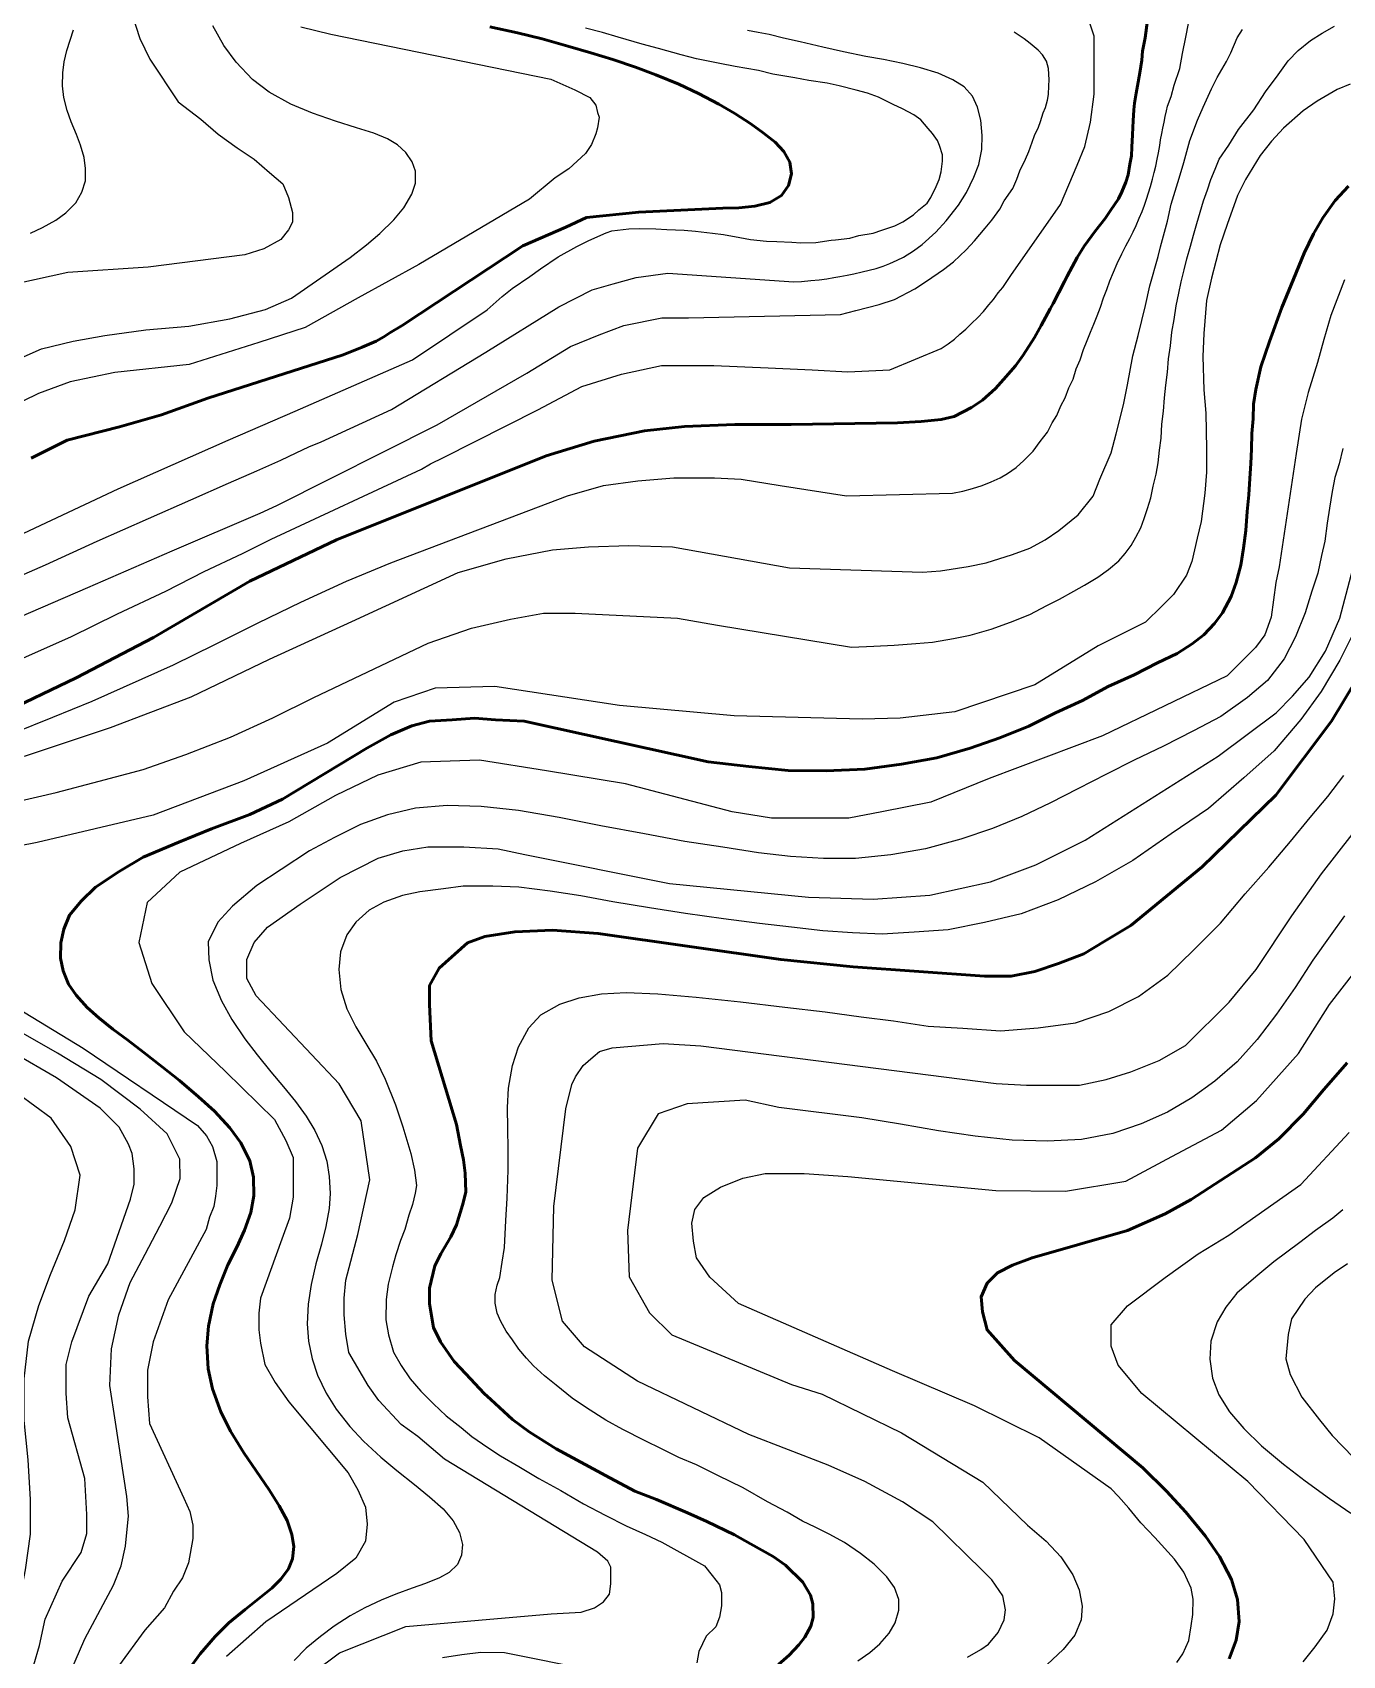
# Model space of a CAD drawing. Header units: metres. Extents: x 552626 to 559174, y 1843804 to 1852371.
# Drawn here: x 557455.8 to 557802.1, y 1844572.3 to 1845001.4 of the extents above; entities that cross this region are included whole.
import ezdxf

# ---------------------------------------------------------------- set-up
doc = ezdxf.new("R2010")
doc.units = ezdxf.units.M
doc.header["$LTSCALE"] = 6.8
doc.layers.add('1', color=7, linetype='Continuous', lineweight=25)
doc.layers.add('2', color=7, linetype='Continuous', lineweight=53)

msp = doc.modelspace()

# ---------------------------------------------------------------- linework, layer by layer
at = {"layer": '1'}
for points in [[(557481.01, 1845009.34), (557484.11, 1844999.84), (557486.79, 1844994.37), (557494.26, 1844983.07), (557500.3, 1844978.53)], [(557436.68, 1844908.32), (557458.1, 1844917.8), (557466.49, 1844919.78), (557474.88, 1844921.27), (557485.74, 1844922.75), (557497.09, 1844923.74), (557507.95, 1844925.72), (557517.32, 1844928.2), (557524.23, 1844931.17), (557539.73, 1844941.92), (557544.09, 1844945.29), (557547.6, 1844948.25), (557551.29, 1844951.87), (557553.92, 1844955.01), (557556.09, 1844958.62), (557557.01, 1844961.58), (557557, 1844964.74), (557556.1, 1844967.24), (557554.44, 1844969.71), (557552.25, 1844971.67), (557549.64, 1844973.3), (557545.97, 1844974.78), (557541.45, 1844976.23), (557535.89, 1844977.94), (557529.76, 1844980.09), (557524.07, 1844982.43), (557518.37, 1844985.66), (557513.96, 1844989), (557509.58, 1844993.53), (557506.31, 1844997.98), (557503.42, 1845003.13)], [(557526.7, 1845002.93), (557534.6, 1845000.95), (557592.83, 1844989.06), (557599.13, 1844986.25), (557603.14, 1844984.24), (557604.74, 1844982.23), (557605.14, 1844980.22), (557605.54, 1844979.02), (557605.14, 1844976.21), (557604.74, 1844974.6), (557603.54, 1844971.79), (557601.94, 1844969.38), (557597.53, 1844965.36), (557593.93, 1844962.95), (557587.12, 1844957.32), (557557.87, 1844940.05), (557541.85, 1844931.21), (557527.88, 1844923.39), (557515.6, 1844919.41), (557497.14, 1844913.63), (557477.57, 1844911.47), (557465.68, 1844909.08), (557457.36, 1844905.91), (557449.04, 1844901.93)], [(557453.61, 1844810.04), (557476.42, 1844817.63), (557497.67, 1844825.73), (557518.42, 1844835.7), (557540.15, 1844845.69), (557568.29, 1844858.63), (557580.97, 1844862.2), (557593.25, 1844864.59), (557602.76, 1844865.38), (557613.46, 1844865.78), (557624.95, 1844865.38), (557655.94, 1844859.82), (557691.03, 1844858.75), (557695.84, 1844859.07), (557703.12, 1844860.17), (557707.94, 1844861.16), (557714.9, 1844863.36), (557719.44, 1844865.07), (557723.54, 1844867.29), (557727.13, 1844869.74), (557732.22, 1844873.9), (557736.18, 1844878.77), (557737.99, 1844883.28), (557740.92, 1844890.3), (557742.28, 1844895.32), (557744.18, 1844902.98), (557745.23, 1844908.25), (557746.65, 1844915.94), (557748.07, 1844921.26), (557750.03, 1844929.2), (557751.19, 1844934.39), (557753.35, 1844942.18), (557753.98, 1844944.73), (557755.89, 1844951.53), (557756.85, 1844956.03), (557758.94, 1844962.85), (557760.13, 1844967), (557761.78, 1844972.82), (557763.77, 1844978.2), (557765.25, 1844981.62), (557767.49, 1844986.47), (557769.01, 1844989.51), (557771.44, 1844993.71), (557772.57, 1844996.04), (557774.27, 1844999.97), (557775.7, 1845002.24)], [(557455.26, 1844948.38), (557458.43, 1844949.82), (557461.9, 1844951.74), (557464.61, 1844953.71), (557467.19, 1844956.35), (557468.76, 1844959.2), (557469.73, 1844962.22), (557469.8, 1844965.43), (557469.38, 1844968.32), (557468.45, 1844971.6), (557467.36, 1844974.47), (557466.01, 1844977.77), (557464.94, 1844980.74), (557464.08, 1844984.23), (557463.71, 1844987.33), (557463.74, 1844990.77), (557464.14, 1844993.67), (557464.83, 1844996.62), (557465.7, 1844999.34), (557466.64, 1845002.1)], [(557645.59, 1844946.66), (557649.82, 1844946.24), (557652.6, 1844946.11), (557656.52, 1844945.94), (557658.92, 1844945.76), (557662.9, 1844945.88), (557666.92, 1844946.48), (557668.04, 1844946.62), (557671.89, 1844947.01), (557674.28, 1844947.69), (557678, 1844948.34), (557680.28, 1844949.1), (557683.75, 1844950.3), (557685.9, 1844951.33), (557688.71, 1844953.2), (557690.07, 1844954.51), (557692.32, 1844956.32), (557693.28, 1844957.77), (557694.72, 1844960.71), (557695.44, 1844962.51), (557696.04, 1844964.58), (557696.35, 1844967.38), (557696.33, 1844969.09), (557695.55, 1844971.56), (557695.01, 1844972.82), (557693.73, 1844974.66), (557692.61, 1844976.04), (557690.62, 1844978.27), (557688.82, 1844979.66), (557685.78, 1844981.18), (557683.34, 1844982.4), (557679.4, 1844984.28), (557676.51, 1844985.35), (557673.56, 1844986.12), (557669.04, 1844987.27), (557665.9, 1844988.01), (557661.05, 1844988.74), (557657.35, 1844989.42), (557651.52, 1844990.4), (557647.7, 1844991.35), (557641.57, 1844992.39), (557637.48, 1844993.21), (557631.33, 1844994.43), (557627.29, 1844995.54), (557621.28, 1844997.17), (557616.95, 1844998.34), (557610.63, 1845000.21), (557606.49, 1845001.41), (557601.97, 1845002.55)], [(557650.49, 1845000.85), (557647.59, 1845001.39), (557644.84, 1845001.92)], [(557711.1, 1844932.54), (557712.29, 1844933.98), (557713.36, 1844935.56), (557714.4, 1844937.11), (557727.56, 1844955.9), (557732, 1844966.3), (557733.97, 1844971.25), (557735.45, 1844977.68), (557736.44, 1844985.1), (557736.44, 1844990.55), (557736.44, 1844995.99), (557736.44, 1845000.45), (557734.96, 1845004.9)], [(557742.94, 1844861.7), (557744.64, 1844863.64), (557746.28, 1844865.8), (557747.51, 1844868), (557748.79, 1844870.42), (557749.72, 1844872.89), (557750.57, 1844875.55), (557751.4, 1844878.4), (557752.08, 1844881.45), (557752.84, 1844884.6), (557753.35, 1844887.66), (557753.73, 1844890.94), (557754.13, 1844894.17), (557754.32, 1844897.83), (557754.78, 1844901.26), (557755.04, 1844904.79), (557755.43, 1844908.19), (557755.81, 1844911.6), (557756.11, 1844915.11), (557756.63, 1844918.54), (557756.98, 1844922.13), (557757.59, 1844925.56), (557758.1, 1844929.11), (557758.81, 1844932.51), (557759.42, 1844935.51), (557760.24, 1844938.68), (557760.99, 1844941.55), (557761.92, 1844944.9), (557762.71, 1844947.8), (557763.62, 1844950.94), (557764.49, 1844953.91), (557765.4, 1844956.86), (557766.39, 1844959.78), (557767.31, 1844962.52), (557768.45, 1844965.23), (557769.49, 1844967.87), (557772.08, 1844971.6), (557774.63, 1844975.76), (557778.68, 1844980.94), (557781.74, 1844985.75), (557785.07, 1844990.2), (557787.73, 1844993.87), (557790.42, 1844996.64), (557793.62, 1844999.28), (557796.74, 1845001.27), (557800, 1845003.07)], [(557747.59, 1844950.35), (557748.33, 1844952.28), (557749.11, 1844954.07), (557749.76, 1844955.79), (557750.3, 1844957.32), (557750.85, 1844959.01), (557751.34, 1844960.72), (557751.9, 1844962.65), (557752.34, 1844964.38), (557752.72, 1844966.09), (557753.14, 1844967.88), (557753.44, 1844969.55), (557753.85, 1844971.49), (557754.03, 1844973.02), (557754.38, 1844974.7), (557754.6, 1844976.12), (557754.98, 1844977.71), (557755.23, 1844979.16), (557755.6, 1844980.65), (557755.85, 1844981.93), (557756.86, 1844984.49), (557757.65, 1844987.45), (557759.11, 1844991.89), (557759.77, 1844995.84), (557760.67, 1845000.14), (557761.42, 1845003.82)], [(557430.96, 1844837.61), (557470.4, 1844854.65), (557492.67, 1844864.32), (557515.95, 1844874.27), (557520.37, 1844876.32), (557562.76, 1844897.71), (557586.43, 1844911.35), (557598.01, 1844918.42), (557605.57, 1844921.45), (557612.12, 1844923.97), (557622.19, 1844925.99), (557629.24, 1844925.99), (557669.38, 1844926.81), (557673.43, 1844927.89), (557679.6, 1844929.52), (557683.63, 1844930.78), (557689.07, 1844933.65), (557692.15, 1844935.65), (557696.61, 1844938.78), (557699.31, 1844940.74), (557702.62, 1844943.91), (557704.8, 1844946.28), (557707.61, 1844949.67), (557709.43, 1844951.8), (557711.54, 1844954.73), (557712.7, 1844956.87), (557714.95, 1844960.2), (557715.98, 1844962.61), (557716.84, 1844964.81), (557718.26, 1844967.94), (557719.15, 1844969.95), (557720.07, 1844972.44), (557720.72, 1844974.14), (557721.77, 1844976.37), (557722.25, 1844977.85), (557723.01, 1844980.14), (557723.59, 1844981.54), (557724.11, 1844983.51), (557724.4, 1844984.97), (557724.49, 1844987.27), (557724.58, 1844988.89), (557724.39, 1844991.91), (557723.86, 1844993.84), (557722.79, 1844995.52), (557721.69, 1844996.71), (557719.56, 1844998.54), (557717.98, 1844999.77), (557715.29, 1845001.52)], [(557444.99, 1844854.47), (557459.17, 1844860.61), (557472.86, 1844866.89), (557486.42, 1844872.86), (557497.62, 1844877.85), (557507.62, 1844882.2), (557515.08, 1844885.54), (557521.44, 1844888.34), (557525.45, 1844890.23), (557528.8, 1844891.82), (557532.1, 1844893.13), (557550.67, 1844901.75), (557575.61, 1844916.88), (557594.88, 1844928.88), (557603.75, 1844933.33), (557609.29, 1844934.99), (557615.38, 1844936.66), (557623.7, 1844937.77), (557657.04, 1844935.46), (557659.08, 1844935.54), (557661.55, 1844935.8), (557663.71, 1844936.01), (557665.81, 1844936.31), (557667.62, 1844936.59), (557669.18, 1844936.85), (557671.12, 1844937.26), (557672.91, 1844937.62), (557675.1, 1844938.13), (557676.98, 1844938.57), (557678.84, 1844939.04), (557680.67, 1844939.66), (557682.44, 1844940.29), (557684.41, 1844941.2), (557686.07, 1844941.96), (557688.67, 1844943.66), (557691.01, 1844945.38), (557694.56, 1844948.6), (557697.35, 1844951.61), (557700.6, 1844955.72), (557702.67, 1844959.14), (557704.67, 1844963.13), (557705.93, 1844966.48), (557706.73, 1844970.51), (557706.84, 1844974.13), (557706.49, 1844978.2), (557705.6, 1844981.62), (557704.26, 1844984.6), (557702.11, 1844987.01), (557699.12, 1844988.91), (557695.22, 1844990.67), (557690.54, 1844992.1), (557685.86, 1844993.25), (557680.78, 1844994.25), (557676.1, 1844995.1), (557670.21, 1844996.33), (557664.69, 1844997.5), (557658.72, 1844998.95), (557654.28, 1844999.94), (557650.49, 1845000.85)], [(557804.15, 1844987.73), (557800.71, 1844986.35), (557795.39, 1844983.21), (557791.72, 1844980.65), (557786.48, 1844976.1), (557783.3, 1844972.66), (557780.35, 1844968.86), (557776.48, 1844962.58), (557774.35, 1844958.31), (557771.6, 1844950.64), (557769.8, 1844945.28), (557767.48, 1844936.43), (557766.12, 1844930.55), (557765.41, 1844921.81), (557765.23, 1844915.7), (557765.47, 1844906.88), (557765.95, 1844900.76), (557766.19, 1844891.28), (557766.19, 1844885.19), (557765.75, 1844879.62), (557764.79, 1844872.08), (557763.73, 1844867.66), (557762.31, 1844861.49), (557760.86, 1844857.89), (557757.41, 1844852.8), (557754.36, 1844849.75), (557750.05, 1844845.5), (557737.5, 1844839.26), (557720.81, 1844828.9), (557699.65, 1844821.79), (557685.18, 1844820.09), (557675.14, 1844819.85), (557641.27, 1844820.76), (557611, 1844823.47), (557578.03, 1844828.46), (557562.22, 1844828), (557551.37, 1844824.38), (557533.76, 1844813.51), (557511.62, 1844803.54), (557487.68, 1844794.48), (557456.97, 1844787.24), (557442.96, 1844784.52)], [(557500.3, 1844978.53), (557504.83, 1844974.49), (557509.87, 1844970.95), (557514.4, 1844967.92), (557518.43, 1844964.38), (557521.96, 1844961.35), (557523.47, 1844957.82), (557524.48, 1844953.78), (557524.48, 1844951.25), (557523.47, 1844949.23), (557521.45, 1844946.7), (557516.92, 1844944.18), (557511.88, 1844942.66), (557486.3, 1844939.35), (557465.08, 1844937.95), (557446.61, 1844933.93)], [(557450.64, 1844816.17), (557461.1, 1844820.35), (557471.55, 1844824.58), (557493.06, 1844834.25), (557503.93, 1844839.55), (557515.39, 1844845.28), (557526.68, 1844850.77), (557538.74, 1844856.34), (557550.53, 1844861.14), (557597.22, 1844878.89), (557606.72, 1844881.67), (557615.84, 1844882.86), (557625.34, 1844883.66), (557636.04, 1844883.66), (557643.17, 1844883.26), (557653.47, 1844881.67), (557670.97, 1844878.86), (557698.99, 1844879.62), (557701.71, 1844880.16), (557704.26, 1844880.8), (557706.87, 1844881.66), (557709.23, 1844882.58), (557711.58, 1844883.69), (557713.57, 1844884.77), (557715.86, 1844886.4), (557717.89, 1844888.25), (557720.35, 1844890.68), (557722.2, 1844893.26), (557724.1, 1844895.69), (557725.34, 1844898.19), (557726.6, 1844900.14), (557727.68, 1844902.7), (557728.83, 1844904.8), (557729.78, 1844907.47), (557730.87, 1844909.71), (557731.73, 1844912.49), (557732.75, 1844914.84), (557733.66, 1844917.58), (557734.64, 1844919.95), (557735.49, 1844922.15), (557736.39, 1844924.26), (557737.25, 1844926.46), (557738.16, 1844928.77), (557738.96, 1844931.24), (557739.81, 1844933.47), (557740.61, 1844935.77), (557741.54, 1844938.04), (557742.58, 1844940.35), (557743.77, 1844942.92), (557744.86, 1844944.98), (557745.89, 1844946.91), (557746.74, 1844948.68), (557747.59, 1844950.35)], [(557452.01, 1844868.33), (557478.44, 1844880.72), (557507.45, 1844893.65), (557525.23, 1844901.3), (557556.21, 1844914.88), (557576, 1844928.06), (557579.94, 1844931.59), (557582.62, 1844933.73), (557587.26, 1844936.88), (557590.05, 1844938.95), (557594.7, 1844942.1), (557599.68, 1844944.81), (557602.81, 1844946.44), (557607.41, 1844948.44), (557608.97, 1844948.92), (557613.46, 1844949.49), (557616.21, 1844949.55), (557620.59, 1844949.52), (557623.47, 1844949.31), (557628.06, 1844949.13), (557631.05, 1844948.84), (557635.58, 1844948.36), (557638.48, 1844947.96), (557642.76, 1844947.16), (557645.59, 1844946.66)], [(557802.64, 1844935.98), (557799.06, 1844926.59), (557797.18, 1844920.27), (557795.48, 1844914.16), (557793.04, 1844906.25), (557791.27, 1844899.17), (557789.9, 1844890.09), (557785.37, 1844860.14), (557784.53, 1844855.96), (557783.28, 1844846.77), (557781.62, 1844842.17), (557779.12, 1844838.83), (557774.95, 1844834.65), (557771.61, 1844831.3), (557738.69, 1844815.42), (557708.69, 1844804.14), (557693.27, 1844797.87), (557680.35, 1844795.36), (557671.6, 1844793.69), (557662.01, 1844793.69), (557651.18, 1844793.69), (557640.76, 1844795.36), (557612.54, 1844802.77), (557591.69, 1844806.22), (557573.92, 1844809.01), (557558.41, 1844808.48), (557547.05, 1844805.03), (557535.9, 1844799.63), (557523.56, 1844792.72), (557510.73, 1844786.97), (557494.75, 1844779.38), (557486.11, 1844771.39), (557483.83, 1844760.81), (557487.3, 1844749.98), (557495.86, 1844737.15), (557506.8, 1844726.69), (557519.72, 1844714), (557522.72, 1844708.48), (557524.72, 1844703.96), (557524.72, 1844698.93), (557524.72, 1844693.41), (557523.72, 1844687.88), (557521.72, 1844682.36), (557516, 1844666.73), (557515.61, 1844662.75), (557515.61, 1844658.38), (557516, 1844654.81), (557517.19, 1844649.24), (557519.96, 1844644.48), (557523.53, 1844639.31), (557539.25, 1844620.58), (557541.75, 1844616.05), (557543.76, 1844611.53), (557544.26, 1844607.01), (557543.76, 1844602.49), (557541.25, 1844597.97), (557536.24, 1844593.95), (557517.47, 1844581.17), (557507.01, 1844572.03)], [(557452.55, 1844835.71), (557465.86, 1844841.65), (557478.22, 1844847.7), (557490.99, 1844853.69), (557501.11, 1844858.87), (557511.24, 1844863.66), (557518.83, 1844867.43), (557558.63, 1844885.94), (557560.97, 1844887.39), (557564.39, 1844889.06), (557589.34, 1844901.65), (557600.98, 1844907.76), (557611.51, 1844911.1), (557622.03, 1844913.32), (557635.89, 1844913.32), (557650.29, 1844912.77), (557661.93, 1844912.21), (557671.35, 1844911.65), (557682.43, 1844912.21), (557696.04, 1844917.85), (557697.82, 1844919.07), (557699.52, 1844920.36), (557700.92, 1844921.64), (557702.54, 1844923), (557704.04, 1844924.46), (557705.72, 1844926.07), (557707.16, 1844927.66), (557708.57, 1844929.36), (557709.86, 1844930.83), (557711.1, 1844932.54)], [(557802.2, 1844891.37), (557801.22, 1844887.39), (557800.13, 1844883.7), (557799.4, 1844880), (557798.64, 1844875.67), (557798.02, 1844871.64), (557797.48, 1844866.92), (557796.57, 1844863.1), (557795.62, 1844858.47), (557794.01, 1844853.67), (557792.27, 1844847.97), (557789.71, 1844841.61), (557786.73, 1844835.79), (557782.31, 1844830.08), (557777.04, 1844825.54), (557769.97, 1844820.58), (557762.73, 1844816.77), (557754.79, 1844812.67), (557747.03, 1844809.04), (557739.71, 1844805.27), (557732.13, 1844801.43), (557724.95, 1844797.74)], [(557526.49, 1844770.92), (557537.07, 1844778), (557547.14, 1844783.05), (557553.69, 1844785.07), (557560.24, 1844786.08), (557569.81, 1844786.08), (557578.87, 1844785.57), (557585.93, 1844784.06), (557624.2, 1844776.42), (557660.96, 1844772.77), (557677.99, 1844772.27), (557693.01, 1844773.27), (557709.04, 1844776.79), (557721.06, 1844781.31), (557734.09, 1844787.84), (557769.26, 1844810.05), (557784.55, 1844821.54), (557788.91, 1844825.91), (557793.27, 1844830.91), (557797.64, 1844837.79), (557801.37, 1844846.54), (557807.87, 1844870.95)], [(557451.01, 1844797.9), (557462.01, 1844800.49), (557473.37, 1844803.46), (557484.98, 1844806.53), (557496.33, 1844810.52), (557508.14, 1844815.11), (557519.33, 1844820.2), (557530.18, 1844825.53), (557560.37, 1844839.96), (557571.86, 1844843.93), (557582.16, 1844846.31), (557590.88, 1844847.9), (557599.2, 1844847.9), (557626.25, 1844846.54), (557636.85, 1844844.66), (557672.32, 1844838.87), (557678.18, 1844839.14), (557683.61, 1844839.4), (557689.28, 1844839.86), (557693.73, 1844840.19), (557699.31, 1844841.15), (557703.7, 1844842.04), (557709.21, 1844843.61), (557714.36, 1844845.5), (557719.45, 1844847.55), (557723.94, 1844849.87), (557727.3, 1844851.59), (557731.1, 1844853.69), (557733.89, 1844855.29), (557737.41, 1844857.42), (557740.21, 1844859.45), (557742.94, 1844861.7)], [(557804.99, 1844842.66), (557801.41, 1844835.46), (557796.49, 1844827.16), (557791.14, 1844819.79), (557784.03, 1844811.45), (557776.04, 1844804.35), (557766.67, 1844796.26), (557756.83, 1844789.48), (557746.68, 1844782.47), (557736.78, 1844776.8), (557726.91, 1844772.08), (557717.18, 1844768.37), (557707.46, 1844766.11), (557697.82, 1844764.16), (557688.83, 1844763.5), (557680.42, 1844762.97), (557672.52, 1844763.35), (557664.72, 1844763.86), (557656.44, 1844764.82), (557647.97, 1844765.8), (557638.48, 1844767.06), (557628.41, 1844768.43), (557618.93, 1844769.98), (557609.24, 1844771.54), (557600.76, 1844773.13), (557592.67, 1844774.39), (557584.3, 1844775.4), (557577.45, 1844775.7), (557569.62, 1844775.65), (557564.4, 1844775), (557558.18, 1844774.19), (557553.57, 1844773.19), (557548.63, 1844771.47), (557544.79, 1844769.32), (557541.27, 1844766.13), (557538.88, 1844762.81), (557537.18, 1844758.34), (557536.77, 1844753.65), (557537.27, 1844748.36), (557538.9, 1844743.29), (557541.23, 1844738.5), (557543.87, 1844734.08), (557546.69, 1844729.42), (557549.04, 1844724.66), (557551.74, 1844717.91), (557553.66, 1844712.01), (557555.76, 1844704.96), (557556.73, 1844700.62), (557557.3, 1844696.52)], [(557631.34, 1844622.66), (557626.67, 1844624.66), (557622.22, 1844626.78), (557617.58, 1844629.11), (557611.88, 1844632.06), (557607.36, 1844634.52), (557602.19, 1844637.73), (557598.46, 1844640.32), (557594.2, 1844643.71), (557591.15, 1844646.18), (557588.2, 1844648.88), (557586.35, 1844650.9), (557584.36, 1844653.22), (557582.64, 1844655.7), (557580.97, 1844658.04), (557579.56, 1844660.61), (557578.6, 1844662.82), (557578.09, 1844665.45), (557578.09, 1844667.74), (557578.59, 1844670.22), (557579.32, 1844672.23), (557579.98, 1844676.27), (557580.57, 1844680.15), (557580.92, 1844687.31), (557581.28, 1844693.23), (557581.48, 1844700.58), (557581.54, 1844706.12), (557581.45, 1844711.6), (557581.37, 1844717.18), (557581.65, 1844722.28), (557582.71, 1844728.24), (557584.26, 1844733.23), (557587.02, 1844738.2), (557590.2, 1844741.67), (557595.14, 1844744.52), (557600.29, 1844746.14), (557606.18, 1844747.21), (557612.72, 1844747.54), (557621.06, 1844747.21), (557631.21, 1844746.37), (557642.99, 1844745.1), (557654.67, 1844743.71), (557665.36, 1844742.45), (557674.82, 1844741.14), (557683.42, 1844740.1), (557692.61, 1844738.71), (557701.7, 1844738.11), (557711.71, 1844737.44), (557721.69, 1844738.27), (557731.48, 1844739.58), (557740.36, 1844742.58), (557748.18, 1844746.54), (557755.91, 1844752.11), (557762.73, 1844758.76), (557769.89, 1844765.93), (557776.39, 1844773.69), (557782.65, 1844780.74), (557788.33, 1844787.49), (557793.55, 1844793.85), (557798.2, 1844799.42), (557802.45, 1844804.92)], [(557724.95, 1844797.74), (557717.37, 1844794.14), (557709.55, 1844790.91), (557701.17, 1844788.12), (557691.84, 1844785.59), (557682.73, 1844783.98), (557673.38, 1844782.99), (557664.86, 1844782.99), (557656.13, 1844783.54), (557647.7, 1844784.52), (557638.28, 1844785.96), (557628.23, 1844787.5), (557617.55, 1844789.56), (557606.02, 1844791.68), (557595.04, 1844793.85), (557584.27, 1844795.67), (557574.36, 1844796.77), (557565.43, 1844797.03), (557557.04, 1844796.32), (557549.61, 1844794.52), (557542.46, 1844792.03), (557535.59, 1844788.57), (557529.02, 1844784.99), (557521.51, 1844780.12), (557515.11, 1844775.89), (557508.63, 1844770.43), (557504.75, 1844766.2), (557502.24, 1844760.95), (557502.37, 1844756.23), (557503.47, 1844750.87), (557505.75, 1844745.41), (557508.43, 1844740.43), (557511.89, 1844735.32), (557515.18, 1844731.05), (557518.79, 1844726.61), (557522.12, 1844722.64), (557525.26, 1844718.77), (557528.12, 1844714.91), (557530.45, 1844711.08), (557532.29, 1844707.14), (557533.55, 1844702.93), (557534.23, 1844698.96), (557534.47, 1844694.45), (557534.18, 1844690.46), (557533.33, 1844685.71), (557532.14, 1844681.04), (557530.71, 1844675.79), (557529.44, 1844670.36), (557528.62, 1844665.15), (557528.35, 1844659.95), (557528.7, 1844655.4), (557529.68, 1844650.68), (557531.12, 1844646.36), (557533.4, 1844641.66), (557536.04, 1844637.38), (557539.64, 1844632.78), (557543.31, 1844628.92), (557547.85, 1844624.71), (557552.09, 1844621.22), (557556.79, 1844617.45), (557560.74, 1844614.24), (557564.37, 1844611.03), (557566.99, 1844607.86), (557568.69, 1844604.79), (557569.49, 1844601.62), (557569.16, 1844598.77), (557568.14, 1844596.3), (557565.96, 1844594.23), (557563.33, 1844592.76), (557559.69, 1844591.26), (557556.1, 1844590.05), (557551.82, 1844588.51), (557547.98, 1844586.94), (557543.61, 1844584.88), (557539.78, 1844582.73), (557535.51, 1844580.03), (557531.87, 1844577.29), (557528.14, 1844574.17), (557524.96, 1844570.94)], [(557753.62, 1844729.57), (557760.63, 1844733.59), (557772.17, 1844744.97), (557779.26, 1844753.67), (557788.7, 1844767.87), (557796.52, 1844778.93), (557804.71, 1844789.38)], [(557522.66, 1844562.28), (557536.93, 1844573), (557554.5, 1844579.91), (557592.86, 1844583.29), (557600.78, 1844583.69), (557604.35, 1844584.88), (557606.73, 1844586.47), (557608.31, 1844588.46), (557608.71, 1844591.24), (557608.71, 1844593.62), (557608.71, 1844595.61), (557607.91, 1844597.2), (557605.14, 1844599.58), (557564.73, 1844624.22), (557557.6, 1844630.17), (557553.24, 1844633.35), (557547.3, 1844639.71), (557544.53, 1844643.68), (557539.38, 1844652.42), (557538.58, 1844657.19), (557538.19, 1844662.36), (557538.19, 1844666.73), (557538.58, 1844671.49), (557541.81, 1844683.6), (557544.98, 1844698.04), (557542.66, 1844713.67), (557536.87, 1844723.42), (557514.91, 1844746.68), (557512.39, 1844751.23), (557512.39, 1844756.28), (557514.4, 1844760.82), (557517.93, 1844764.86), (557526.49, 1844770.92)], [(557802.62, 1844767.84), (557798.83, 1844762.52), (557794.3, 1844756.09), (557789.58, 1844748.89), (557784.65, 1844741.81), (557779.52, 1844735.13), (557774.26, 1844729.27), (557768.38, 1844724.1), (557762.32, 1844719.75), (557755.86, 1844715.97), (557748.92, 1844712.82), (557741.38, 1844710.32), (557733.09, 1844708.74), (557724.08, 1844708.22), (557714.77, 1844708.5), (557705.01, 1844709.61), (557695.3, 1844711), (557685.22, 1844712.75), (557675.03, 1844714.4), (557653.07, 1844717.13), (557644.2, 1844719.07), (557628.85, 1844718.16), (557621.17, 1844715.45), (557615.75, 1844706.39), (557613.04, 1844684.64), (557613.49, 1844672.41), (557618.91, 1844662.9), (557624.78, 1844657.01), (557656.4, 1844643.88), (557664.57, 1844641.38), (557685.5, 1844631.12), (557707.04, 1844618.06), (557718.85, 1844606.76), (557723.81, 1844602.46), (557727.65, 1844598.35), (557730.79, 1844593.63), (557732.52, 1844589.64), (557733.32, 1844585.3), (557733, 1844581.72), (557731.33, 1844577.68), (557728.26, 1844573.87), (557724.05, 1844569.91)], [(557762.09, 1844590.09), (557760.14, 1844594.31), (557757.72, 1844597.71), (557752.54, 1844603.43), (557748.82, 1844607.33), (557745.58, 1844611.2), (557742.92, 1844614.28), (557740.95, 1844616.32), (557721.93, 1844629.81), (557704.85, 1844638.27), (557683.14, 1844647.56), (557642.45, 1844665.3), (557634.86, 1844672.28), (557631.29, 1844677.44), (557630.5, 1844681.82), (557630.1, 1844686.58), (557630.89, 1844690.16), (557633.27, 1844693.34), (557637.63, 1844696.12), (557643.57, 1844698.5), (557649.51, 1844699.69), (557659.81, 1844699.69), (557671.3, 1844698.9), (557710.48, 1844695.2), (557728.85, 1844695), (557744.87, 1844697.71), (557756.99, 1844704.24), (557770.15, 1844711.21), (557779.39, 1844718.97), (557790.49, 1844731.45), (557798.67, 1844744.42), (557811.48, 1844760.84)], [(557482.15, 1844704.96), (557481.15, 1844707.47), (557478.64, 1844711.99), (557473.64, 1844717.02), (557462.12, 1844725.05), (557427.41, 1844745.11)], [(557449.74, 1844744.66), (557469.16, 1844732.88), (557499.37, 1844712.41), (557501.74, 1844709.63), (557503.33, 1844706.85), (557504.52, 1844702.88), (557504.52, 1844696.52), (557504.12, 1844693.74), (557503.72, 1844690.96), (557502.54, 1844688.18), (557501.68, 1844684.87), (557491.67, 1844666.28), (557487.66, 1844655.23)], [(557465.91, 1844568.11), (557469.59, 1844576.71), (557477.18, 1844590.84), (557479.16, 1844596.01), (557480.35, 1844601.17), (557480.74, 1844604.75), (557481.14, 1844609.12), (557480.74, 1844614.28), (557477.74, 1844633.96), (557476.22, 1844643.62), (557476.64, 1844653.36), (557478.58, 1844662.36), (557481.61, 1844670.86), (557485.54, 1844678.34), (557489.42, 1844685.79), (557492.63, 1844691.97), (557494.84, 1844698.39), (557494.68, 1844703.53), (557491.38, 1844710.22), (557484.24, 1844716.72), (557473.87, 1844724.61), (557462.37, 1844731.5), (557450.17, 1844738.51)], [(557446.47, 1844568.9), (557449.54, 1844577.07), (557452.27, 1844586.08), (557453.92, 1844594.89), (557455.27, 1844604.32), (557455.2, 1844613.54), (557454.6, 1844623.99), (557453.53, 1844634.41), (557453.59, 1844645.44), (557454.7, 1844655.41), (557457.42, 1844664.84), (557460.48, 1844673.01), (557464.19, 1844681.99), (557467.07, 1844690.14), (557468.37, 1844699.3), (557465.87, 1844706.83), (557460.67, 1844714.37), (557452.1, 1844720.7), (557442.65, 1844727.35), (557432.14, 1844733.63)], [(557702.97, 1844571.84), (557706.52, 1844573.81), (557708.52, 1844575.29), (557711.08, 1844578.36), (557712.66, 1844581.7), (557713, 1844584.3), (557712.34, 1844588.02), (557709.43, 1844592.31), (557706.94, 1844594.75), (557693.76, 1844607.57), (557685.78, 1844612.91), (557675.81, 1844618.24), (557666.16, 1844622.58), (557645.11, 1844630.74), (557615.75, 1844644.78), (557601.74, 1844653.84), (557595.87, 1844660.64), (557593.16, 1844671.51), (557593.61, 1844690.99), (557596.77, 1844716.8), (557598.35, 1844723.27), (557599.34, 1844725.27), (557601.34, 1844728.27), (557604, 1844730.6), (557605.66, 1844731.93), (557608.98, 1844732.93), (557622.51, 1844734.05), (557632.48, 1844733.43), (557679.42, 1844727.47), (557710.54, 1844723.55), (557718.56, 1844723.04), (557725.07, 1844723.04), (557732.58, 1844723.04), (557739.6, 1844724.55), (557746.11, 1844726.56), (557753.62, 1844729.57)], [(557791.74, 1844570.57), (557794.91, 1844574.55), (557798.08, 1844578.92), (557799.67, 1844583.29), (557800.06, 1844587.26), (557799.67, 1844591.63), (557791.95, 1844602.95), (557777.13, 1844618.29), (557749.02, 1844641.55), (557742.79, 1844649.05), (557740.92, 1844654.05), (557740.92, 1844659.68), (557745.28, 1844664.68), (557755.25, 1844672.18), (557763.98, 1844678.43), (557772.08, 1844683.43), (557791.06, 1844696.76), (557803.89, 1844710.56)], [(557456.11, 1844569.84), (557457.61, 1844574.87), (557459.11, 1844581.9), (557463.62, 1844591.94), (557468.63, 1844599.48), (557470.13, 1844604.5), (557470.13, 1844609.52), (557469.63, 1844619.07), (557465.12, 1844635.14), (557464.62, 1844641.67), (557464.62, 1844649.21), (557466.12, 1844655.23), (557470.63, 1844667.29), (557475.64, 1844675.83), (557481.65, 1844692.91), (557482.65, 1844696.93), (557482.65, 1844700.94), (557482.15, 1844704.96)], [(557557.3, 1844696.52), (557556.95, 1844694.54), (557556.24, 1844691.51), (557555.3, 1844688.68), (557554.16, 1844684.94), (557553.08, 1844681.96), (557551.86, 1844678.2), (557550.92, 1844675.06), (557549.82, 1844670.46), (557549.28, 1844666.43), (557549.19, 1844661.01), (557549.84, 1844657.08), (557551.19, 1844652.51), (557553.22, 1844648.91), (557555.57, 1844645.45), (557558.39, 1844642.12), (557561.78, 1844638.83), (557565.17, 1844635.67), (557569.09, 1844632.51), (557571.96, 1844630.15), (557576.14, 1844627.24), (557579.5, 1844625.05), (557584.38, 1844622.22), (557589.63, 1844619.09), (557595.42, 1844615.89), (557601.47, 1844612.36), (557607.15, 1844609.4), (557612.7, 1844606.58), (557617.81, 1844604.24), (557622.15, 1844602.22), (557633.41, 1844595.96), (557635.42, 1844593.45), (557637.42, 1844590.94), (557637.92, 1844588.93), (557637.92, 1844585.41), (557637.42, 1844582.4), (557636.42, 1844579.88), (557633.91, 1844577.37), (557631.91, 1844573.36), (557631.41, 1844570.34)], [(557802.22, 1844690.08), (557799.59, 1844687.86), (557795.02, 1844684.6), (557790.83, 1844681.47), (557783.95, 1844676.32), (557779.16, 1844672.39), (557774.19, 1844668.1), (557771.24, 1844664.38), (557768.94, 1844660.45), (557767.32, 1844655.35), (557767.02, 1844650.66), (557767.78, 1844645.57), (557769.44, 1844641.22), (557772.21, 1844636.67), (557776.02, 1844632.27), (557780.74, 1844627.67), (557786.54, 1844622.86), (557792.28, 1844618.42), (557798.72, 1844613.78), (557804.34, 1844609.86)], [(557803.41, 1844675.8), (557799.91, 1844673.46), (557794.99, 1844669.52), (557792.13, 1844666.5), (557788.61, 1844661.31), (557787.71, 1844657.11), (557787.09, 1844650.67), (557788.27, 1844646.55), (557791.39, 1844640.58), (557796.03, 1844634.6), (557799.4, 1844630.47), (557804.98, 1844624.61)], [(557487.66, 1844655.23), (557486.16, 1844647.7), (557486.16, 1844640.67), (557486.66, 1844633.64), (557495.8, 1844613.89), (557497.38, 1844610.31), (557498.17, 1844606.73), (557498.17, 1844603.16), (557496.98, 1844596.8), (557495.4, 1844592.83), (557493.02, 1844589.25), (557490.65, 1844584.88), (557485.5, 1844578.92), (557478.49, 1844569.44)], [(557673.95, 1844570.82), (557677.17, 1844573.08), (557679.81, 1844575.32), (557682.28, 1844578.16), (557683.85, 1844580.91), (557684.81, 1844584.21), (557684.81, 1844587.03), (557683.67, 1844590.28), (557681.66, 1844593.08), (557678.31, 1844596.41), (557674.68, 1844599.26), (557670.41, 1844602.13), (557666.4, 1844604.35), (557662.65, 1844606.23), (557659.35, 1844607.81), (557655.29, 1844610.16), (557650.06, 1844612.94), (557643.65, 1844616.63), (557636.93, 1844619.88), (557631.34, 1844622.66)], [(557758.29, 1844570.43), (557759.9, 1844572.72), (557761.45, 1844576.24), (557762.11, 1844580.12), (557762.58, 1844583.13), (557762.65, 1844587.12), (557762.09, 1844590.09)], [(557603.86, 1844568.33), (557580.55, 1844573), (557574.3, 1844573.04), (557569.31, 1844572.47), (557564.13, 1844571.61)]]:
    msp.add_lwpolyline(points, dxfattribs=at)
at = {"layer": '2'}
for points in [[(557750.78, 1845006.73), (557750.13, 1845001.32), (557749.92, 1844999.96), (557749.22, 1844996.45), (557749.04, 1844994.05), (557748.5, 1844990.75), (557747.88, 1844987.34), (557747.56, 1844985.4), (557747.14, 1844982.68), (557746.97, 1844980.95), (557746.76, 1844978.07), (557746.7, 1844976.25), (557746.56, 1844974.33), (557746.4, 1844971.08), (557746.31, 1844968.79), (557745.92, 1844966.55), (557745.42, 1844963.73), (557744.8, 1844961.84), (557743.79, 1844959.24), (557742.88, 1844957.42), (557740.8, 1844954.3), (557739.35, 1844952.22), (557736.72, 1844948.85), (557733.8, 1844944.87), (557731.98, 1844941.88), (557729.36, 1844936.99), (557728.59, 1844935.56), (557725.61, 1844929.76), (557724.83, 1844928.33), (557722.44, 1844923.94), (557720.64, 1844920.77), (557717.71, 1844916.12), (557715.68, 1844913.3), (557712.52, 1844909.67), (557710.35, 1844907.3), (557706.93, 1844904.21), (557704.04, 1844902.23), (557699.48, 1844899.86), (557695.97, 1844899.04), (557690.7, 1844898.57), (557684.48, 1844898.17), (557656.39, 1844897.76), (557641.43, 1844897.76), (557628.13, 1844897.21), (557617.6, 1844896.09), (557604.3, 1844893.32), (557591.56, 1844889.43), (557536.13, 1844867.29), (557513.25, 1844856.34), (557487.79, 1844841.43), (557467.29, 1844830.78), (557447.06, 1844821.1)], [(557455.38, 1844888.82), (557464.89, 1844893.59), (557478.75, 1844897.17), (557489.85, 1844900.34), (557502.13, 1844904.71), (557515.6, 1844909.08), (557537.86, 1844916.22), (557542.94, 1844918.16), (557546.6, 1844919.82), (557548.61, 1844920.97), (557550.21, 1844922.02), (557553.52, 1844923.93), (557585.43, 1844945.02), (557596.78, 1844949.97), (557602.21, 1844952.45), (557616.03, 1844953.93), (557638.26, 1844954.92), (557642.54, 1844955.05), (557646.75, 1844955.46), (557650.73, 1844956.45), (557653.79, 1844958.32), (557655.67, 1844960.97), (557656.44, 1844964.05), (557655.99, 1844967.1), (557654.41, 1844969.91), (557652.15, 1844972.37), (557648.96, 1844974.91), (557645.69, 1844977.25), (557641.43, 1844980.03), (557637.23, 1844982.48), (557631.83, 1844985.3), (557626.69, 1844987.71), (557620.6, 1844990.23), (557615.17, 1844992.25), (557609.2, 1844994.23), (557603.37, 1844996.03), (557597.27, 1844997.81), (557590.47, 1844999.7), (557584.01, 1845001.31), (557576.67, 1845002.94)], [(557803.68, 1844960.79), (557800.22, 1844956.96), (557796.94, 1844952.41), (557794.47, 1844948.18), (557792.02, 1844943.07), (557789.12, 1844936.15), (557786.07, 1844928.65), (557782.79, 1844919.71), (557780.56, 1844912.99), (557779.16, 1844907), (557778.61, 1844903.16), (557778.47, 1844899.27), (557778.15, 1844895.36), (557778.04, 1844891.24), (557777.84, 1844887.45), (557777.58, 1844883.52), (557777.32, 1844879.17), (557776.93, 1844874.79), (557776.54, 1844869.76), (557775.93, 1844865.07), (557775.25, 1844860.57), (557774.02, 1844855.96), (557772.66, 1844852.28), (557770.37, 1844847.98), (557768.23, 1844845.14), (557765.48, 1844842.1), (557762.39, 1844839.75), (557758.44, 1844837.2), (557753.2, 1844834.7), (557747.03, 1844831.57), (557740.16, 1844828.47), (557733.38, 1844824.82), (557726.24, 1844821.5), (557719.18, 1844818.01), (557711.49, 1844814.9), (557703.63, 1844812.17), (557694.82, 1844809.66), (557685.55, 1844807.94), (557675.81, 1844806.64), (557665.56, 1844806.15), (557655.52, 1844806.31), (557645.18, 1844807.29), (557634.38, 1844808.59), (557585.72, 1844819.3), (557578.2, 1844819.69), (557572.65, 1844820.09), (557566.71, 1844819.69), (557560.76, 1844819.3), (557556.01, 1844818.1), (557550.46, 1844815.72), (557544.12, 1844812.14), (557521.89, 1844798.73), (557513.24, 1844794.65), (557503.07, 1844790.87), (557494.45, 1844787.29)], [(557560.69, 1844665.24), (557560.73, 1844669.42), (557562.09, 1844675.29), (557563.69, 1844678.44), (557566.35, 1844682.95), (557567.85, 1844686.17), (557569.48, 1844691.32), (557570.29, 1844694.74), (557570.13, 1844699.76), (557569.69, 1844703.31), (557568.93, 1844707.11), (557567.85, 1844712.67), (557561.16, 1844734.77), (557560.74, 1844744.38), (557560.74, 1844749.39), (557563.25, 1844753.99), (557570.75, 1844760.68), (557575.33, 1844762.35), (557583.25, 1844763.6), (557593.25, 1844764.02), (557605.34, 1844763.18), (557653.59, 1844756.31), (557672.74, 1844754.4), (557707.44, 1844751.9), (557714.52, 1844751.9), (557720.77, 1844753.15), (557727.02, 1844755.24), (557733.69, 1844757.75), (557739.11, 1844761.09), (557746.19, 1844765.27), (557764.99, 1844780.83), (557784.53, 1844799.73), (557799.23, 1844819.35), (557809.76, 1844836.81)], [(557494.45, 1844787.29), (557485.02, 1844783.33), (557478.63, 1844779.57), (557472.39, 1844775.46), (557468.61, 1844771.74), (557465.54, 1844767.98), (557464.04, 1844764.31), (557463.27, 1844760.69), (557463.18, 1844756.65), (557463.83, 1844753.3), (557465.29, 1844749.75), (557467.27, 1844746.83), (557470.17, 1844743.62), (557473.28, 1844740.89), (557477.04, 1844737.91), (557481, 1844734.93), (557485.23, 1844731.72), (557490.04, 1844727.92), (557494.61, 1844724.28), (557499.68, 1844719.98), (557503.85, 1844716.23), (557507.96, 1844711.82), (557510.87, 1844707.81), (557513.18, 1844703.07), (557514.23, 1844698.73), (557514.32, 1844693.8), (557513.48, 1844689.42), (557511.82, 1844684.75), (557509.74, 1844680.23), (557507.44, 1844675.57), (557505.25, 1844670.29), (557503.56, 1844665.25), (557502.29, 1844659.35), (557501.88, 1844654.12), (557502.24, 1844648.07), (557503.36, 1844642.75), (557505.54, 1844636.72), (557508.12, 1844631.57), (557511.64, 1844625.85), (557514.88, 1844621.05), (557518.34, 1844616.09), (557520.97, 1844611.87), (557523.12, 1844607.95), (557524.35, 1844604.29), (557524.86, 1844601.11), (557524.47, 1844597.85), (557523.44, 1844595.19), (557521.41, 1844592.43), (557519.02, 1844590.04), (557515.48, 1844587.22), (557511.98, 1844584.46), (557507.63, 1844580.86), (557504.04, 1844577.29), (557500.05, 1844572.74), (557496.97, 1844568.44)], [(557772.13, 1844571.37), (557773.99, 1844576.34), (557774.8, 1844581.25), (557774.33, 1844587.08), (557772.73, 1844592.37), (557769.61, 1844598.42), (557765.85, 1844603.86), (557760.69, 1844610.14), (557755.56, 1844615.74), (557749.36, 1844621.91), (557715.37, 1844650.3), (557708.15, 1844658.37), (557706.96, 1844663.14), (557706.56, 1844667.12), (557708.15, 1844670.69), (557710.92, 1844673.47), (557714.88, 1844675.46), (557720.03, 1844677.44), (557745.28, 1844684.68), (557755.25, 1844689.05), (557762.11, 1844692.8), (557779.1, 1844703.86), (557785.24, 1844708.92), (557791.72, 1844715.42), (557797.22, 1844721.9), (557803.32, 1844729)], [(557652.97, 1844569.86), (557655.79, 1844572.39), (557658.4, 1844575.1), (557659.95, 1844577.09), (557661.57, 1844580.05), (557662.15, 1844582.31), (557662.08, 1844585.91), (557661.5, 1844588.21), (557659.46, 1844591.66), (557654.81, 1844596.11), (557651.58, 1844598.46), (557645.56, 1844601.79), (557641.36, 1844604.21), (557634.09, 1844607.67), (557628.96, 1844609.97), (557620.73, 1844613.5), (557615.04, 1844615.73), (557607.3, 1844619.89), (557601.91, 1844622.73), (557594.17, 1844626.88), (557587.05, 1844631.41), (557582.65, 1844634.66), (557576.96, 1844639.93), (557575.15, 1844641.5), (557570.31, 1844646.78), (557567.25, 1844650.01), (557563.66, 1844655.16), (557561.75, 1844659.01), (557560.69, 1844665.24)]]:
    msp.add_lwpolyline(points, dxfattribs=at)

doc.saveas('drawing.dxf')
